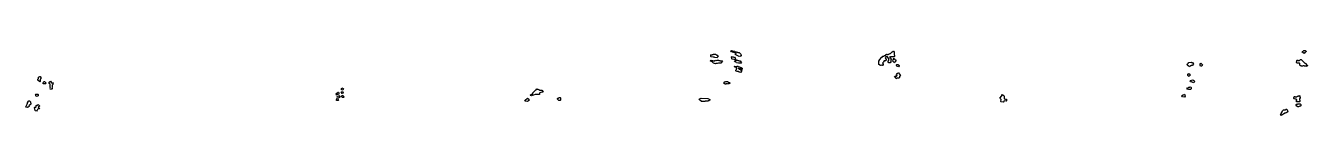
# Model space of a CAD drawing. Header units: millimetres. Extents: x 0 to 8520, y 0 to 435.
import ezdxf

# ---------------------------------------------------------------- set-up
doc = ezdxf.new("R2010")
doc.units = ezdxf.units.MM
doc.layers.add('GRY6', color=7, linetype='Continuous')

msp = doc.modelspace()

# ---------------------------------------------------------------- linework, layer by layer
at = {"layer": 'GRY6'}
for points in [[(4722.7, 413.7), (4717.9, 418.6), (4712.3, 418.6), (4703.9, 422.9), (4699.7, 422.9), (4696.9, 425.7), (4691.3, 425.7), (4687.7, 432.3), (4689.9, 434.5), (4692.8, 434.5), (4699.8, 431.6), (4711, 430.2), (4715.2, 427.4), (4723.6, 425.9), (4727.8, 423.1), (4733.4, 423.1), (4734.8, 421.6), (4741.8, 420.2), (4753.7, 409.5), (4756.6, 405.2), (4756.6, 399.4), (4753, 395.7), (4748.8, 395.7), (4747.4, 394.3), (4744.6, 395.7), (4741.8, 394.3), (4717.1, 408), (4722.7, 413.7)], [(5671.5, 340.8), (5671.5, 363.7), (5677.7, 374.5), (5678.6, 374.5), (5688.1, 387.3), (5692.8, 388.8), (5697.5, 395.9), (5701.3, 395.9), (5709.8, 401.6), (5716.4, 401.6), (5721.1, 407.4), (5723, 407.4), (5723.9, 408.8), (5725.9, 408.8), (5726.9, 407.4), (5734.3, 407.4), (5735.2, 408.8), (5738.1, 408.8), (5747.5, 414.5), (5749.4, 414.5), (5759.8, 425.9), (5762.6, 425.9), (5766.4, 428.8), (5769.3, 428.8), (5773.6, 422.3), (5773.6, 403.7), (5774.6, 402.3), (5774.6, 395.1), (5772.1, 391.4), (5766.4, 391.4), (5765.4, 392.9), (5750.4, 392.9), (5748.5, 389.9), (5745.7, 394.2), (5743.4, 390.8), (5743.4, 386.6), (5745.7, 383.2), (5747.6, 386), (5752.9, 376.6), (5752.9, 373.7), (5751, 370.8), (5751, 366.5), (5750, 365.1), (5750, 359.4), (5745.7, 351.4), (5738.1, 351.4), (5731.9, 362.3), (5737.6, 369.4), (5738.5, 378), (5729.6, 391.5), (5727.7, 392.9), (5720.2, 392.9), (5717.4, 390), (5715.5, 390), (5712.3, 385.1), (5720.8, 373.7), (5720.8, 369.4), (5718.4, 365.7), (5707, 364.3), (5702.8, 359.4), (5700.5, 354.3), (5697.6, 352.9), (5695.3, 349.4), (5701, 342.3), (5701, 340.8), (5696.7, 334.3), (5691.8, 334.3), (5690.9, 335.7), (5682, 335), (5671.5, 340.8)], [(8484.8, 423.7), (8486.9, 427.3), (8492.2, 430.2), (8496.3, 434.6), (8497.7, 433.1), (8505.7, 433.1), (8511.7, 429.5), (8511.7, 427.9), (8504.3, 420), (8503, 420), (8497.6, 414.3), (8484.8, 423.7)], [(4552.7, 362.9), (4550.5, 365.1), (4555.5, 368.8), (4558.4, 367.4), (4566.8, 367.4), (4568.2, 365.9), (4573.7, 365.9), (4575.2, 367.4), (4576.6, 365.9), (4580.7, 365.9), (4583.6, 367.4), (4585, 366), (4589.2, 368.8), (4592, 367.4), (4599, 370.2), (4600.4, 368.8), (4607.4, 368.8), (4608.8, 367.4), (4615.8, 367.4), (4617.2, 365.9), (4624.2, 365.9), (4625.6, 364.5), (4629.8, 364.5), (4632, 362.3), (4620, 348.6), (4611.6, 350), (4610.2, 348.6), (4607.3, 348.6), (4604.6, 350), (4598.9, 347.1), (4597.6, 348.5), (4596.2, 347.2), (4590.5, 347.2), (4589.1, 348.6), (4585, 345.7), (4572.3, 350), (4562.5, 358.6), (4558.3, 361.5), (4552.7, 362.9)], [(4570.9, 388.6), (4569.5, 390), (4556.9, 391.5), (4554.8, 393.7), (4554.8, 402.2), (4553.3, 403.7), (4555.5, 405.9), (4562.5, 405.9), (4563.9, 407.4), (4569.5, 407.4), (4570.9, 408.8), (4576.5, 408.8), (4577.9, 410.2), (4585, 410.2), (4589.2, 405.9), (4594.8, 404.5), (4604, 398), (4599.8, 392.2), (4599.8, 389.4), (4596.2, 385.7), (4579.3, 387.2), (4577.9, 388.6), (4570.9, 388.6)], [(4694.8, 385.1), (4692, 387.9), (4692, 392.3), (4695.6, 394.5), (4699.8, 391.6), (4704, 391.6), (4706.8, 388.8), (4712.4, 388.8), (4717.4, 383.7), (4717.4, 379.4), (4720.2, 376.6), (4718, 372.9), (4696.9, 377.2), (4694.8, 379.4), (4694.8, 385.1)], [(4711.5, 362.3), (4720.7, 370.2), (4733.4, 368.8), (4734.8, 367.4), (4739, 367.4), (4743.2, 364.5), (4748.8, 364.5), (4759.4, 350.8), (4757.2, 348.5), (4755.7, 350), (4753, 348.6), (4750.1, 348.6), (4748.8, 350), (4747.4, 348.6), (4743.1, 348.6), (4741.7, 350), (4739, 348.6), (4724.9, 352.9), (4722.1, 355.8), (4715.1, 358.6), (4711.5, 362.3)], [(5764, 363.7), (5765.9, 372.3), (5772.1, 383.1), (5775.5, 379.4), (5775.5, 376.6), (5777.8, 373.1), (5782.5, 373.1), (5784.9, 369.4), (5784, 363.7), (5781.6, 360), (5779.7, 360), (5774.9, 352.8), (5766.4, 360.1), (5764, 363.7)], [(5789.4, 333.7), (5789.4, 338), (5791.9, 341.7), (5793.8, 340.2), (5798.6, 340.2), (5799.5, 338.8), (5804.2, 338.8), (5806.7, 335.1), (5805.7, 333.7), (5805.7, 330.8), (5802.3, 325.7), (5791.8, 330), (5789.4, 333.7)], [(7730.7, 331.5), (7726.7, 332.9), (7721.2, 339.4), (7723.8, 344.5), (7724.8, 344.5), (7731.7, 354.5), (7747.6, 355.9), (7748.6, 354.5), (7756.5, 354.5), (7764, 342.3), (7758.4, 335.7), (7755.5, 335.7), (7754.5, 334.3), (7747.6, 334.3), (7746.6, 332.9), (7744.6, 332.9), (7739.6, 327.1), (7738.6, 328.5), (7736.7, 325.7), (7730.7, 331.5)], [(7809.7, 330), (7807.2, 333.7), (7807.2, 343.7), (7811.7, 348.8), (7822.2, 338), (7821.2, 333.7), (7817.7, 328.6), (7809.7, 330)], [(8511, 330), (8500.3, 330), (8498.9, 331.4), (8491, 331.4), (8488.3, 328.6), (8481.6, 328.6), (8478.9, 331.5), (8473.6, 332.9), (8470.2, 336.5), (8470.2, 347.9), (8468.2, 350), (8452.2, 350), (8446.1, 356.5), (8448.8, 359.5), (8450.2, 366.6), (8452.2, 368.8), (8456.3, 368.8), (8457.6, 367.4), (8468.2, 367.4), (8474.9, 374.5), (8479, 373.1), (8491, 360.2), (8492.3, 360.2), (8503, 348.8), (8504.3, 348.8), (8519.8, 330.8), (8517.7, 327.1), (8511, 330)], [(81.7, 240.8), (80.3, 242.3), (84.5, 246.6), (86, 255.2), (93.8, 260.2), (96.7, 260.2), (100.2, 253.7), (100.2, 245.1), (97.4, 242.2), (97.4, 227.9), (95.2, 225.7), (81.7, 236.5), (81.7, 240.8)], [(4737.5, 292.9), (4730.5, 292.9), (4722.1, 297.2), (4720, 299.4), (4720, 302.3), (4724.2, 306.6), (4724.2, 310.9), (4729.7, 317.9), (4723.5, 321.4), (4719.3, 321.4), (4716.5, 324.3), (4712.3, 324.3), (4710.1, 326.5), (4712.3, 328.8), (4726.3, 327.4), (4727.7, 328.8), (4734.8, 328.8), (4740.4, 325.9), (4744.6, 325.9), (4754.4, 321.6), (4757.2, 321.6), (4762.2, 316.6), (4762.2, 309.4), (4760, 307.1), (4752.9, 311.5), (4744.5, 312.9), (4741.8, 315.7), (4739.8, 313.7), (4743.2, 308.8), (4750.2, 307.4), (4754.4, 303.1), (4757.2, 303.1), (4759.4, 300.9), (4759.4, 295.1), (4756.6, 292.2), (4756.6, 289.4), (4754.4, 287.2), (4748.7, 288.6), (4747.3, 290), (4741.7, 290), (4737.5, 292.9)], [(4758.6, 308.8), (4762.2, 305.1), (4760, 302.9), (4753.6, 303.6), (4750.1, 307.2), (4743.1, 308.6), (4739.5, 313.7), (4741.8, 316), (4744.6, 313.1), (4753, 311.6), (4758.6, 308.8)], [(5778.6, 255.8), (5776.2, 259.4), (5778.6, 263.1), (5780.5, 263.1), (5781.5, 264.6), (5783.5, 263.1), (5789, 263.1), (5792.3, 268), (5789.4, 273.7), (5793.7, 280.2), (5795.6, 280.2), (5800.4, 285.9), (5802.3, 285.9), (5809, 275.9), (5812.7, 274.5), (5815.1, 270.8), (5808.5, 260.8), (5809.5, 253.7), (5807.1, 250), (5790.1, 250), (5787.2, 245.7), (5782.4, 252.9), (5778.6, 255.8)], [(7726.2, 266.5), (7726.2, 276.6), (7728.8, 280.3), (7729.8, 278.8), (7735.7, 278.8), (7738.2, 275.2), (7740.2, 269.4), (7736.7, 264.3), (7731.8, 262.9), (7730.8, 261.4), (7726.2, 266.5)], [(119.8, 223.8), (123.3, 227.4), (126.2, 227.4), (128.4, 225.2), (135.5, 215.1), (131.9, 211.4), (117, 212.2), (115.5, 215.1), (119.8, 223.8)], [(164.8, 183.7), (162, 186.5), (162, 189.4), (163.4, 190.9), (163.4, 202.2), (162, 203.7), (162, 209.4), (156.4, 213.6), (156.4, 222.3), (165.6, 228.8), (172.7, 218.8), (182.6, 218.8), (184.8, 215.1), (180.5, 210.8), (180.5, 206.5), (176.3, 202.2), (176.3, 192.3), (177.7, 189.4), (176.3, 187.9), (176.3, 177.9), (174.1, 175.7), (163.5, 176.5), (162, 178), (164.8, 183.7)], [(2100.3, 170.7), (2098.6, 173.7), (2098.6, 178), (2102.2, 184.5), (2110.2, 181.6), (2112.2, 178), (2107.8, 170), (2100.3, 170.7)], [(3356.2, 132.9), (3354, 135.1), (3363.4, 143.1), (3366.2, 143.1), (3371.1, 148), (3372.5, 152.3), (3386.7, 166.6), (3386.7, 168), (3390.4, 171.6), (3393.2, 171.6), (3398.9, 177.4), (3400.4, 175.9), (3404.6, 175.9), (3408.9, 173.1), (3411.8, 173.1), (3414.6, 170.2), (3426, 170.2), (3427.4, 168.8), (3431.7, 168.8), (3439.6, 159.4), (3435.9, 155.7), (3430.2, 155.7), (3418.9, 151.5), (3416.8, 149.4), (3416.8, 142.2), (3414.6, 140), (3413.1, 141.4), (3387.6, 141.4), (3376.2, 135.7), (3371.9, 135.7), (3362, 131.4), (3356.2, 132.9)], [(4649.3, 227.4), (4654.9, 225.9), (4656.3, 227.4), (4666.2, 227.4), (4671.8, 223.1), (4678.8, 220.2), (4682.4, 216.6), (4680.2, 212.9), (4677.4, 212.9), (4676, 211.4), (4670.3, 211.4), (4667.6, 212.9), (4666.2, 211.4), (4656.4, 211.4), (4655, 210), (4652.1, 210), (4650.7, 211.4), (4644.4, 210.7), (4643, 212.2), (4643, 222.3), (4649.3, 227.4)], [(7730.2, 173.6), (7720.8, 175.7), (7718.3, 179.4), (7722.8, 184.5), (7725.8, 184.5), (7732.7, 188.8), (7737.6, 188.8), (7741.6, 191.7), (7744.6, 190.2), (7747.1, 186.6), (7747.1, 179.4), (7742.6, 172.9), (7730.2, 173.6)], [(7759.3, 220), (7748.5, 225.7), (7743.5, 225.7), (7741, 229.4), (7743.5, 233.1), (7758.4, 237.4), (7764.4, 233.1), (7766.4, 233.1), (7769.9, 228), (7769.9, 226.5), (7764.4, 218.6), (7759.3, 220)], [(2.9, 59.4), (2.9, 62.3), (9.9, 75.1), (9.9, 78), (12.7, 80.9), (12.7, 85.1), (18.4, 96.6), (20.5, 98.8), (24.8, 97.4), (32.6, 90.9), (32.6, 88), (35.5, 83.7), (34, 75.1), (21.4, 65.1), (22.8, 60.8), (17.8, 55.7), (12.2, 55.7), (10.7, 54.3), (1.5, 55), (0, 56.5), (2.9, 59.4)], [(67.6, 135.1), (64.8, 140.9), (67, 143.1), (81.2, 143.1), (83.3, 140.9), (83.3, 132.2), (78.3, 128.6), (70.5, 127.9), (67.6, 132.2), (67.6, 135.1)], [(2064, 142.3), (2067.6, 148.8), (2072.3, 151.6), (2075.5, 155.9), (2078.7, 155.9), (2080.8, 152.3), (2080.8, 149.4), (2082.3, 146.5), (2079.5, 141.4), (2075.6, 141.4), (2074.8, 140), (2071.7, 140), (2070.9, 138.6), (2067.7, 138.6), (2066.9, 137.1), (2065.6, 137.9), (2064, 142.3)], [(2065.6, 103.7), (2066.4, 105.1), (2066.4, 108), (2072.7, 120.8), (2071.1, 125.1), (2073.1, 128.8), (2077.9, 128.8), (2081, 131.6), (2084.1, 131.6), (2085, 133.2), (2087.8, 129.4), (2087.8, 123.7), (2085.8, 120), (2083.5, 120), (2081.9, 117.2), (2078, 115.8), (2076, 112.3), (2080, 103.7), (2078, 100), (2067.2, 100.7), (2065.6, 103.7)], [(2097.8, 155.1), (2099.9, 158.8), (2109.4, 158.8), (2111.4, 155.1), (2111.4, 153.7), (2107.1, 145.7), (2101.8, 146.5), (2097.8, 155.1)], [(2101, 125.1), (2101, 128), (2100.2, 129.4), (2102.2, 133.1), (2111, 133.1), (2115.4, 123.7), (2113.3, 120), (2103, 121.5), (2101, 125.1)], [(3322.1, 95.7), (3318.5, 99.4), (3319.9, 102.3), (3334.9, 116), (3340.7, 111.6), (3343.5, 111.6), (3345.7, 109.4), (3344.3, 99.4), (3342.1, 97.2), (3335, 94.3), (3322.1, 95.7)], [(3543.2, 100.7), (3536, 109.4), (3534.6, 113.7), (3536.8, 115.9), (3541.1, 115.9), (3545.3, 120.2), (3553.9, 120.2), (3556.1, 118), (3556.1, 102.2), (3553.9, 100), (3543.2, 100.7)], [(4491.1, 115.9), (4534.6, 114.5), (4548, 106.6), (4548, 103.7), (4541.6, 97.2), (4536, 97.2), (4534.6, 95.7), (4516.4, 95.7), (4515, 94.3), (4491.8, 93.6), (4477.7, 108), (4479.9, 111.6), (4491.1, 115.9)], [(6484.6, 91.5), (6482.5, 93.7), (6483.9, 107.9), (6475.6, 115.1), (6488, 132.3), (6489.4, 138), (6491.5, 140.3), (6501.2, 133), (6504.7, 128), (6503.3, 113.7), (6505.3, 111.6), (6512.2, 110.2), (6513.6, 108.8), (6517.7, 108.8), (6522.6, 105.1), (6519.8, 100.8), (6519.8, 97.9), (6517.7, 95.7), (6504, 97.2), (6497.1, 88.6), (6484.6, 91.5)], [(7689.2, 125.7), (7685.7, 130.8), (7685.7, 132.3), (7688.2, 135.9), (7693.2, 135.9), (7695.1, 138.8), (7700.1, 140.2), (7703.1, 143.1), (7705.7, 139.4), (7705.7, 136.6), (7708.6, 132.3), (7708.6, 129.4), (7704.1, 122.9), (7689.2, 125.7)], [(8448.9, 92.2), (8446.2, 95.1), (8446.2, 99.4), (8448.8, 102.3), (8448.8, 105.1), (8444.2, 108.6), (8440.2, 108.6), (8434.9, 111.4), (8432.2, 111.4), (8430.1, 113.7), (8430.1, 120.9), (8431.5, 122.3), (8431.5, 125.2), (8433.5, 127.4), (8436.3, 127.4), (8437.6, 125.9), (8444.3, 125.9), (8445.6, 124.5), (8448.2, 124.5), (8454.9, 130.2), (8457.6, 130.2), (8458.9, 131.6), (8466.9, 131.6), (8468.3, 133.1), (8470.4, 130.9), (8470.4, 125.2), (8473, 122.3), (8473, 117.9), (8466.4, 110.8), (8466.4, 106.6), (8469, 100.9), (8469, 93.7), (8467, 91.4), (8448.9, 92.2)], [(62, 45.1), (59.2, 49.4), (59.2, 53.7), (61.4, 55.9), (68.4, 55.9), (70.5, 58), (70.5, 66.6), (74, 70.2), (76.9, 70.2), (84, 74.5), (93.2, 65.2), (93.2, 63.7), (91, 61.4), (86.8, 61.4), (83.4, 56.6), (88.9, 52.3), (93.2, 46.5), (91, 44.3), (82.6, 44.3), (79.1, 40.8), (77.7, 36.5), (72.7, 30), (65.6, 31.5), (63.4, 33.6), (62, 45.1)], [(8340.7, 2.2), (8346.1, 9.4), (8346.1, 13.7), (8352.7, 25.2), (8354.1, 30.9), (8360.1, 38.8), (8373.5, 38.8), (8376.1, 41.6), (8382.9, 41.6), (8386.3, 38), (8387.6, 32.3), (8391.7, 28), (8389.6, 24.3), (8384.2, 21.4), (8381.6, 21.4), (8378.9, 18.6), (8376.2, 18.6), (8372.2, 15.7), (8369.6, 15.7), (8361.6, 8.6), (8354.9, 7.2), (8350.9, 2.9), (8348.2, 2.9), (8344.2, 0), (8340.7, 2.2)], [(8455.5, 57.9), (8448.8, 63.6), (8444.8, 69.4), (8444.8, 73.7), (8446.9, 75.9), (8454.9, 75.9), (8456.2, 77.4), (8462.9, 77.4), (8464.2, 78.8), (8471, 78.8), (8475.7, 73.7), (8475.7, 65.1), (8473.7, 62.9), (8469.6, 62.9), (8460.3, 57.2), (8455.5, 57.9)]]:
    msp.add_lwpolyline(points, close=True, dxfattribs=at)

doc.saveas('drawing.dxf')
